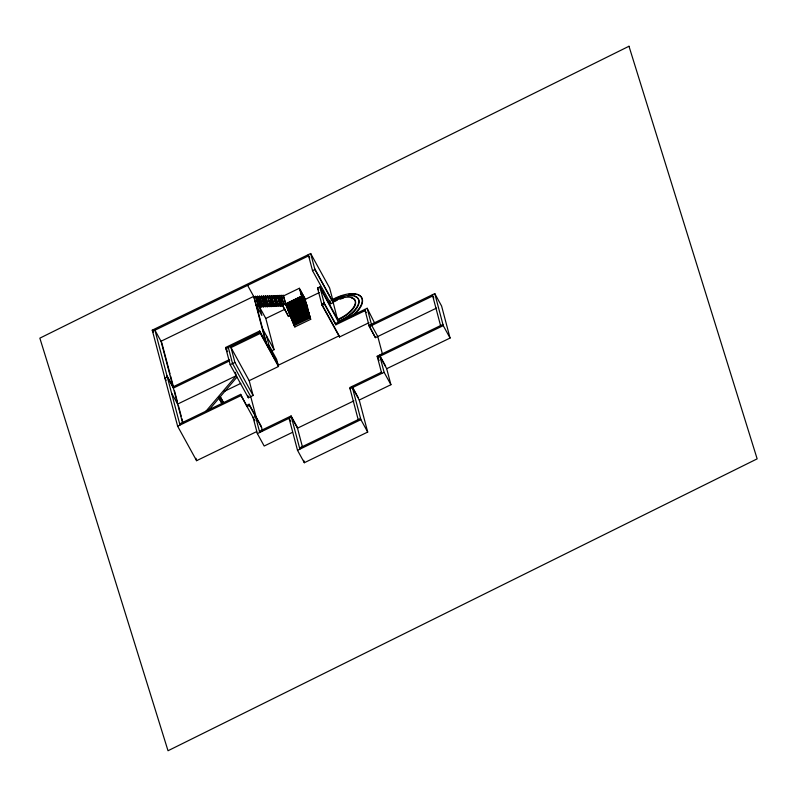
<?xml version="1.0" encoding="UTF-8"?>
<svg xmlns="http://www.w3.org/2000/svg" width="797" height="797" viewBox="0 0 797 797"><rect width="100%" height="100%" fill="white"/><g stroke="black" fill="none" stroke-linecap="round" stroke-linejoin="round"><path stroke-width="1.2" d="M205.785 411.411L236.231 375.716L235.324 372.289M208.565 410.425L236.988 377.101M256.614 431.635L196.58 460.686L177.631 426.216L152.247 330.157L310.671 253.506L329.619 287.976L332.797 299.981A26.68 12.194 -28.8 0 1 338.356 297.331M152.566 331.363L308.618 255.857L309.784 257.999M182.623 423.038L161.004 341.246L253.685 296.404L265.74 342.023M255.648 296.325L254.064 297.092L256.176 305.092L257.76 304.324L255.648 296.325L258.138 305.022L257.76 304.324M256.026 297.012L257.61 296.245L257.989 296.932L260.101 304.942L257.61 296.245M257.989 296.932L259.573 296.165L259.952 296.863L262.064 304.862L259.573 296.165M314.905 269.516L333.096 302.611L330.715 303.757L312.524 270.671L314.905 269.516L310.671 253.506M259.952 296.863L261.536 296.095L261.914 296.783L264.036 304.783L261.536 296.095M261.914 296.783L263.498 296.016L263.877 296.703L265.999 304.713L263.498 296.016M263.877 296.703L265.461 295.936L265.839 296.623L267.961 304.633L265.461 295.936M265.839 296.623L267.423 295.856L267.802 296.554L269.924 304.554L267.423 295.856M267.802 296.554L269.386 295.787L269.765 296.474L271.887 304.474L269.386 295.787M269.765 296.474L271.349 295.707L271.727 296.394L273.849 304.404L271.349 295.707M271.727 296.394L273.321 295.627L273.7 296.315L275.812 304.324L273.321 295.627M273.7 296.315L275.284 295.548L275.662 296.245L277.774 304.245L275.284 295.548M275.662 296.245L277.246 295.478L277.625 296.165L279.737 304.165L277.246 295.478M259.722 304.255L256.554 305.789L266.497 343.407M277.625 296.165L279.209 295.398L279.588 296.085L281.7 304.095L279.209 295.398M256.933 306.476L261.685 304.175M279.588 296.085L281.172 295.318L281.58 296.056L283.662 304.016L281.172 295.318M257.311 307.164L263.648 304.095M281.58 296.056L283.164 295.288L283.523 295.966L286.233 305.45L302.083 297.789L299.353 288.265L283.513 295.936M258.905 306.397L259.284 307.084L265.62 304.016M255.797 304.404L261.864 315.433L259.762 307.463L263.12 305.839M267.583 303.946L261.247 307.004L260.868 306.317M261.934 302.82L263.209 306.925L269.545 303.866M271.508 303.787L265.172 306.855L264.793 306.158M266.756 306.088L267.134 306.775L273.471 303.707M275.433 303.637L269.097 306.696L268.719 306.008M270.681 305.928L271.06 306.616L277.396 303.557M279.358 303.478L273.022 306.546L272.644 305.849M281.321 303.398L274.995 306.466L274.606 305.779M283.284 303.328L276.957 306.387L276.579 305.699M369.001 322.705L339.502 336.982L322.068 305.271L317.515 288.056L319.896 286.91L337.33 318.621M280.504 305.55L280.883 306.237L301.465 296.275L310.71 319.308L294.85 326.939L293.276 322.416M285.854 304.733L301.704 297.062M302.671 299.273L286.83 306.945L286.452 306.247L302.292 298.586M303.258 300.768L287.418 308.429L287.04 307.742L302.88 300.08M268.19 344.463L271.687 350.829L274.058 349.674L265.809 318.461L284.818 309.266M302.212 297.63L301.156 293.615L306.476 303.298L300.31 290.417L305.63 300.1L305.42 299.293L319.318 292.569M321.46 291.533L323.592 290.507M303.846 302.252L288.006 309.923L287.627 309.226L303.468 301.565M304.444 303.747L288.604 311.408L288.215 310.72L304.065 303.059M305.032 305.231L289.191 312.902L288.813 312.215L304.653 304.544M305.62 306.725L289.779 314.387L289.401 313.699L305.241 306.038M306.217 308.21L290.367 315.881L289.988 315.194L305.829 307.522M282.457 305.47L288.524 316.499L290.636 315.482M259.683 330.994L260.31 333.395L231 347.582L249.192 380.667L253.107 395.481L248.355 397.773L230.164 364.687L225.621 347.482L259.683 330.994L277.874 364.09M306.805 309.704L290.965 317.365L290.586 316.678L306.427 309.017M307.393 311.199L291.553 318.86L291.174 318.172L307.014 310.501M307.981 312.683L292.14 320.344L291.762 319.657L307.602 311.996M322.068 305.271L324.439 304.115L319.896 286.91M308.578 314.177L292.728 321.839L292.35 321.151L308.2 313.48M309.784 317.206L293.914 324.817L293.535 324.13L292.947 322.636L308.788 314.974M293.326 323.333L309.166 315.662M293.535 324.13L309.375 316.469M229.466 359.577L173.069 386.864L167.001 375.835M229.785 360.782L173.377 388.069L167.32 377.041L164.939 378.186L166.125 380.338M230.164 364.687L234.916 362.386L230.692 346.376M366.221 312.623L365.116 310.621L335.806 324.797L335.497 323.602L367.178 308.27L374.6 322.964M236.231 375.716L177.611 404.079L171.544 393.051M224.216 391.397L240.804 383.377M335.497 323.602L324.12 302.92L321.749 304.065L339.183 335.776L278.183 365.285L259.991 332.2L225.94 348.678L227.593 351.686M249.192 380.667L278.502 366.49L276.599 359.288L269.017 345.5L266.487 335.896M290.756 421.394L289.052 418.295L297.51 450.315L304.334 462.718L367.696 432.064L359.238 400.044L390.919 384.712L386.694 368.702L450.066 338.048L441.598 306.028L434.783 293.615L369.031 325.425L375.417 337.659L436.567 308.07M375.417 337.659L369.35 326.631L432.721 295.966L433.827 297.978M179.694 423.865L240.684 394.356L247.07 406.59L249.441 405.434L249.122 404.238L246.751 405.384M177.631 426.216L241.003 395.561L240.684 394.356M381.723 373.454L377.18 356.249L442.923 324.439M434.783 293.615L443.242 325.634L377.499 357.445L379.153 360.453M259.423 431.277L291.104 415.944L297.171 426.973L302.501 447.137M381.404 372.259L349.724 387.581L358.182 419.601M292.589 432.293L264.186 446.031L257.361 433.628L291.423 417.15L297.49 428.178L353.888 400.881M350.042 388.787L384.104 372.309L379.551 355.093M299.572 447.964L360.563 418.455M297.51 450.315L360.882 419.65L352.105 386.435L358.162 397.464M294.123 325.614L309.993 318.003M443.242 325.634L450.066 338.048M380.657 357.106L385.618 366.122M379.87 356.299L386.694 368.702M377.18 356.249L378.276 358.252M384.104 372.309L390.919 384.712M349.624 317.535A26.68 12.194 -28.8 0 0 360.702 296.305A26.68 12.194 -28.8 0 0 332.538 299.523L332.797 299.981M354.227 296.265A23.163 10.59 -28.8 0 1 357.186 307.453A23.163 10.59 -28.8 0 1 338.466 321.938L338.217 321.48A23.163 10.59 -28.8 0 0 358.66 299.851A23.163 10.59 -28.8 0 0 332.718 300.668L332.967 301.127A23.163 10.59 -28.8 0 1 337.828 298.775M314.695 268.719L333.136 302.272M320.105 287.707L338.217 321.48M317.515 288.056L318.68 290.168M324.439 304.115L335.806 324.797M299.353 288.265L305.42 299.293M301.366 294.422L306.895 304.902L301.575 295.219M352.413 387.631L359.238 400.044M301.784 296.026L307.323 306.496L302.003 296.823M302.641 298.407L307.722 308.11L301.465 296.275L285.655 303.946L283.164 295.288M303.826 301.376L308.15 309.704L303.229 299.881M305.002 304.354L308.588 311.318L304.414 302.86M306.187 307.333L309.007 312.912L305.59 305.839M307.363 310.312L309.435 314.506L306.775 308.818M308.549 313.291L309.864 316.11L307.961 311.806M310.71 319.308L309.136 314.785M360.882 419.65L367.696 432.064M278.542 305.62L278.92 306.307L285.246 303.249L287.558 307.443M287 306.835L287.378 307.522M288.175 309.814L289.401 313.699M289.361 312.793L290.586 316.678M289.949 314.277L291.174 318.172M290.536 315.771L291.762 319.657M281.082 298.815L280.355 297.49L281.55 302.043M292.1 319.438L291.722 318.75L292.35 321.151M293.495 323.223L294.85 326.939M282.995 306.018L288.524 316.499M276.429 297.65L276.808 298.337M272.504 297.799L272.883 298.496M268.579 297.958L268.958 298.646M265.032 298.805L264.654 298.108L266.457 304.942M260.729 298.267L261.107 298.955M257.182 299.114L256.803 298.417L258.607 305.251M247.618 285.376L254.442 297.779M259.762 307.463L265.809 318.461M262.691 329.002L274.058 349.674M260.31 333.395L278.502 366.49M234.916 362.386L253.107 395.481M225.621 347.482L226.717 349.485M249.122 404.238L261.257 426.295L262.472 430.908M249.441 405.434L261.575 427.491M241.003 395.561L254.841 420.716M220.55 397.115L223.539 402.555M223.748 403.352L220.161 396.826L218.577 397.593L222.164 404.119M218.966 397.882L221.955 403.322M161.004 341.246L154.947 330.207L180.012 425.07M152.247 330.157L153.432 332.319M309.943 317.067L310.282 317.704M432.402 294.77L440.552 325.584M382.49 354.276L377.788 336.513L371.731 325.475L367.178 308.27M364.797 309.415L369.35 326.631M332.538 299.523L332.967 301.127M332.718 300.668L337.539 319.418A19.646 8.976 -28.8 0 0 355.233 300.927A19.646 8.976 -28.8 0 0 332.887 301.804M329.819 300.339L330.715 303.757M339.183 335.776L339.502 336.982M308.3 254.661L312.524 270.671M309.724 316.27L310.362 318.67M293.874 323.911L294.501 326.312M292.897 321.729L292.31 320.245L292.947 322.636M289.142 311.996L289.988 315.194M288.813 312.215L287.587 308.319L288.215 310.72M286.79 306.048L287.627 309.226M286.412 305.351L287.04 307.742M286.033 304.663L286.452 306.247M279.976 302.82L280.883 306.237M278.701 298.716L280.195 304.404M274.766 298.865L276.27 304.564M271.219 299.712L272.126 303.129M270.841 299.024L272.046 303.577M269.555 300.927L271.06 306.616M269.486 301.376L270.382 304.793M265.63 301.077L267.134 306.775M263.07 298.875L264.275 303.438M262.99 299.323L263.897 302.74M262.313 303.508L263.209 306.925M303.707 460.347L304.334 462.718M291.104 415.944L299.881 449.159M259.145 299.034L260.35 303.587M259.065 299.483L259.961 302.9M258.377 303.667L259.284 307.084M256.684 419.152L250.736 396.627L232.545 363.542L228.311 347.532M259.742 432.472L255.508 416.462L253.127 417.618L257.361 433.628M247.747 395.491L248.355 397.773M195.952 458.285L196.58 460.686M161.761 342.62L170.01 373.833M170.648 376.244L173.188 385.848M174.443 390.59L177.462 402.027M178.369 405.454L181.188 416.124M181.816 418.495L182.752 422.051M358.032 294.92A26.68 12.194 -28.8 0 1 352.702 315.841M339.472 296.892A26.68 12.194 -28.8 0 1 342.81 295.737M348.558 294.412A26.68 12.194 -28.8 0 1 355.9 294.352M338.805 298.377A23.163 10.59 -28.8 0 1 344.583 296.574M347.851 295.996A23.163 10.59 -28.8 0 1 352.184 295.916M351.437 297.929A19.646 8.976 -28.8 0 1 353.978 307.522A19.646 8.976 -28.8 0 1 337.789 319.876M334.112 301.734A19.646 8.976 -28.8 0 1 337.131 300.28M340.15 299.114A19.646 8.976 -28.8 0 1 343.108 298.267M628.982 46.256L39.85 338.157L168.018 750.744L757.15 458.853L628.982 46.256"/></g></svg>
